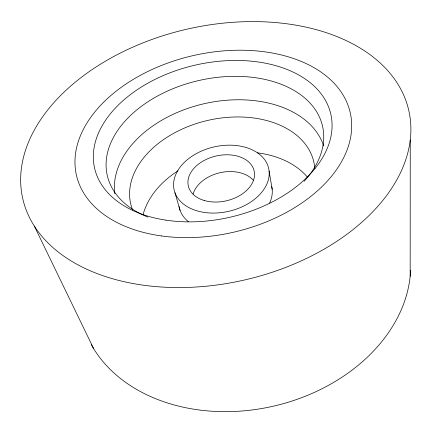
<?xml version="1.0" encoding="UTF-8"?>
<svg xmlns="http://www.w3.org/2000/svg" width="432" height="432" viewBox="0 0 432 432"><rect width="100%" height="100%" fill="white"/><g stroke="black" fill="none" stroke-linecap="round" stroke-linejoin="round"><path stroke-width="0.65" d="M410.173 276.264L410.254 139.925A197.991 128.671 -12.9 0 0 132.133 47.444A197.991 128.671 -12.9 0 0 104.917 276.372A197.991 128.671 -12.9 0 0 410.254 139.925M34.29 226.028L93.701 348.748M174.965 192.748L180.095 210.411M269.114 171.185A48.481 33.021 -12.9 0 1 200.259 211.68A48.481 33.021 -12.9 0 1 194.789 154.489A48.481 33.021 -12.9 0 1 269.114 171.185L272.182 189.319M410.616 270.135A167.708 128.331 -12.9 0 1 274.244 405.983A167.708 128.331 -12.9 0 1 91.287 344.617M114.836 193.817A107.352 72.392 -12.9 0 1 204.12 103.718A107.352 72.392 -12.9 0 1 323.714 145.978M147.911 217.102A110.419 72.122 -12.9 0 1 127.985 117.963A110.419 72.122 -12.9 0 1 278.861 83.408A110.419 72.122 -12.9 0 1 304.069 181.332M132.565 209.957A93.928 64.13 -12.9 0 1 208.397 120.269A93.928 64.13 -12.9 0 1 314.825 168.885M143.095 214.639A89.91 64.211 -12.9 0 1 178.06 170.786M257.44 152.842A89.91 64.211 -12.9 0 1 307.336 177.023M271.771 186.683A47.428 33.064 -12.9 0 1 269.649 203.013M188.336 221.638A47.428 33.064 -12.9 0 1 179.037 206.55M193.12 194.065A33.07 23.009 -12.9 0 1 219.839 172.762A33.07 23.009 -12.9 0 1 253.255 180.176M165.942 220.147A121.165 78.019 -12.9 0 0 331.198 116.03A121.165 78.019 -12.9 0 0 140.935 87.291A121.165 78.019 -12.9 0 0 165.942 220.147M161.32 235.921A140.427 90.596 -12.9 0 0 350.374 113.308A140.427 90.596 -12.9 0 0 128.282 82.517A140.427 90.596 -12.9 0 0 161.32 235.921M204.671 200.615A33.761 22.982 -12.9 0 0 254.529 174.339A33.761 22.982 -12.9 0 0 204.476 160.288A33.761 22.982 -12.9 0 0 204.671 200.615"/></g></svg>
